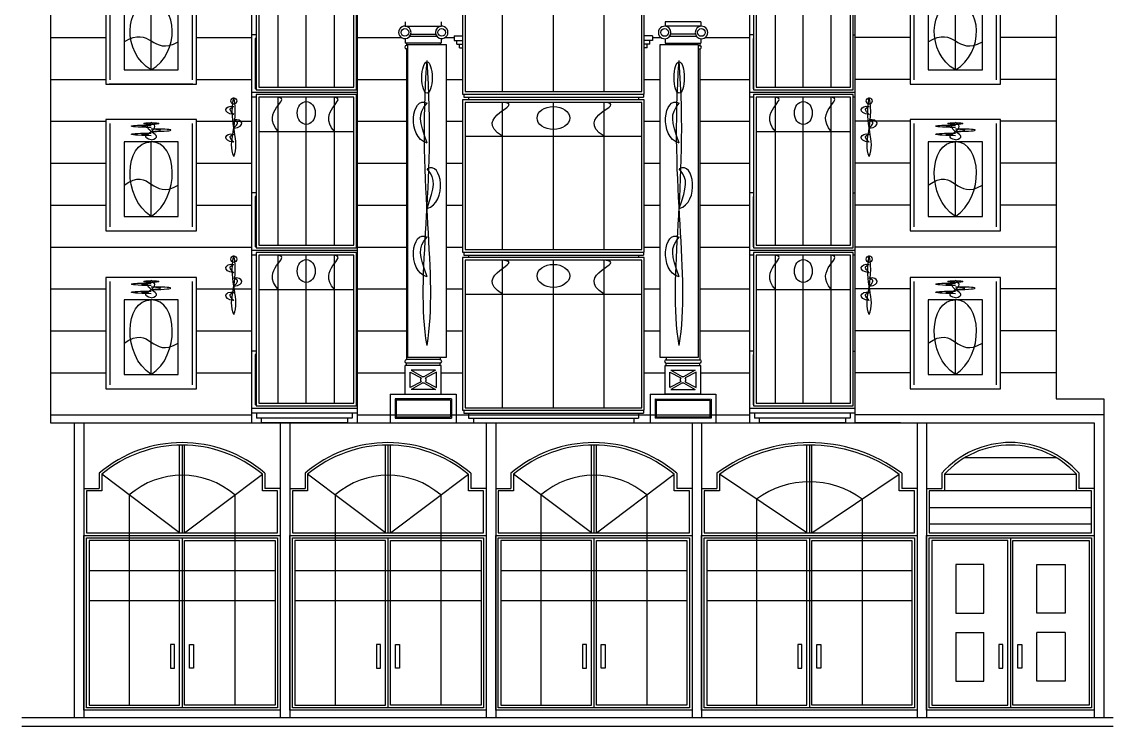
# Model space of a CAD drawing. Header units: inches. Extents: x 330 to 939, y 702 to 1608.
# Drawn here: x 361 to 535, y 1043.4 to 1155.7 of the extents above; entities that cross this region are included whole.
import ezdxf

# ---------------------------------------------------------------- set-up
doc = ezdxf.new("R2010")
doc.units = ezdxf.units.IN
doc.header["$MEASUREMENT"] = 0
for name, color, linetype, lineweight in [('01_EXISTING_RETAINED', 7, 'Continuous', 25), ('02_NEW_FACADE', 7, 'Continuous', 25), ('03_NEW_WINDOWS', 7, 'Continuous', 25), ('04_GLAZED_ENCLOSURES', 7, 'Continuous', 25)]:
    doc.layers.add(name, color=color, linetype=linetype, lineweight=lineweight)

# ---------------------------------------------------------------- blocks, each defined once
blk = doc.blocks.new('B_ENCLOSURE_01')
at = {"layer": '04_GLAZED_ENCLOSURES'}
for points in [[(8, -12.215), (8, 12.215), (-8, 12.215), (-8, -12.215)], [(7.58, -11.795), (7.58, 11.795), (-7.58, 11.795), (-7.58, -11.795)]]:
    blk.add_lwpolyline(points, close=True, dxfattribs=at)
for points in [[(-4.48, -11.795), (-4.48, 11.795)], [(0, -11.795), (0, 11.795)], [(4.48, -11.795), (4.48, 11.795)], [(-7.58, 6.3518), (7.58, 6.3518)]]:
    blk.add_lwpolyline(points, dxfattribs=at)
blk.add_ellipse((0, 9.2834), major_axis=(0, 1.8323), ratio=0.78591895, dxfattribs=at)
for points in [[(-4.48, 6.3518), (-7.36, 9.5277), (-2.24, 11.4821), (-4.48, 11.795)], [(4.48, 6.3518), (1.6, 9.5277), (6.72, 11.4821), (4.48, 11.795)]]:
    blk.add_open_spline(points, degree=3, dxfattribs=at)
blk = doc.blocks.new('B_ENCLOSURE_02')
at = {"layer": '04_GLAZED_ENCLOSURES'}
for points in [[(8, -12.215), (8, 12.215), (-8, 12.215), (-8, -12.215)], [(7.58, -11.795), (7.58, 11.795), (-7.58, 11.795), (-7.58, -11.795)]]:
    blk.add_lwpolyline(points, close=True, dxfattribs=at)
for points in [[(-4.48, -11.795), (-4.48, 11.795)], [(0, -11.795), (0, 11.795)], [(4.48, -11.795), (4.48, 11.795)], [(-7.58, 6.3518), (7.58, 6.3518)]]:
    blk.add_lwpolyline(points, dxfattribs=at)
blk.add_ellipse((0, 9.2834), major_axis=(0, 1.8323), ratio=0.78591895, dxfattribs=at)
for points in [[(-4.48, 6.3518), (-7.36, 9.5277), (-2.24, 11.4821), (-4.48, 11.795)], [(4.48, 6.3518), (1.6, 9.5277), (6.72, 11.4821), (4.48, 11.795)]]:
    blk.add_open_spline(points, degree=3, dxfattribs=at)
blk = doc.blocks.new('B_ENCLOSURE_03')
at = {"layer": '04_GLAZED_ENCLOSURES'}
for points in [[(8, -12.215), (8, 12.215), (-8, 12.215), (-8, -12.215)], [(7.58, -11.795), (7.58, 11.795), (-7.58, 11.795), (-7.58, -11.795)]]:
    blk.add_lwpolyline(points, close=True, dxfattribs=at)
for points in [[(-4.48, -11.795), (-4.48, 11.795)], [(0, -11.795), (0, 11.795)], [(4.48, -11.795), (4.48, 11.795)], [(-7.58, 6.3518), (7.58, 6.3518)]]:
    blk.add_lwpolyline(points, dxfattribs=at)
blk.add_ellipse((0, 9.2834), major_axis=(0, 1.8323), ratio=0.78591895, dxfattribs=at)
for points in [[(-4.48, 6.3518), (-7.36, 9.5277), (-2.24, 11.4821), (-4.48, 11.795)], [(4.48, 6.3518), (1.6, 9.5277), (6.72, 11.4821), (4.48, 11.795)]]:
    blk.add_open_spline(points, degree=3, dxfattribs=at)
blk = doc.blocks.new('B_ENCLOSURE_06')
at = {"layer": '04_GLAZED_ENCLOSURES'}
for points in [[(7.95, -12.215), (7.95, 12.215), (-7.95, 12.215), (-7.95, -12.215)], [(7.53, -11.795), (7.53, 11.795), (-7.53, 11.795), (-7.53, -11.795)]]:
    blk.add_lwpolyline(points, close=True, dxfattribs=at)
for points in [[(-4.452, -11.795), (-4.452, 11.795)], [(0, -11.795), (0, 11.795)], [(4.452, -11.795), (4.452, 11.795)], [(-7.53, 6.3518), (7.53, 6.3518)]]:
    blk.add_lwpolyline(points, dxfattribs=at)
blk.add_ellipse((0, 9.2834), major_axis=(0, 1.8323), ratio=0.78100696, dxfattribs=at)
for points in [[(-4.452, 6.3518), (-7.314, 9.5277), (-2.226, 11.4821), (-4.452, 11.795)], [(4.452, 6.3518), (1.59, 9.5277), (6.678, 11.4821), (4.452, 11.795)]]:
    blk.add_open_spline(points, degree=3, dxfattribs=at)
blk = doc.blocks.new('B_ENCLOSURE_07')
at = {"layer": '04_GLAZED_ENCLOSURES'}
for points in [[(7.95, -12.215), (7.95, 12.215), (-7.95, 12.215), (-7.95, -12.215)], [(7.53, -11.795), (7.53, 11.795), (-7.53, 11.795), (-7.53, -11.795)]]:
    blk.add_lwpolyline(points, close=True, dxfattribs=at)
for points in [[(-4.452, -11.795), (-4.452, 11.795)], [(0, -11.795), (0, 11.795)], [(4.452, -11.795), (4.452, 11.795)], [(-7.53, 6.3518), (7.53, 6.3518)]]:
    blk.add_lwpolyline(points, dxfattribs=at)
blk.add_ellipse((0, 9.2834), major_axis=(0, 1.8323), ratio=0.78100696, dxfattribs=at)
for points in [[(-4.452, 6.3518), (-7.314, 9.5277), (-2.226, 11.4821), (-4.452, 11.795)], [(4.452, 6.3518), (1.59, 9.5277), (6.678, 11.4821), (4.452, 11.795)]]:
    blk.add_open_spline(points, degree=3, dxfattribs=at)
blk = doc.blocks.new('B_ENCLOSURE_08')
at = {"layer": '04_GLAZED_ENCLOSURES'}
for points in [[(7.95, -12.215), (7.95, 12.215), (-7.95, 12.215), (-7.95, -12.215)], [(7.53, -11.795), (7.53, 11.795), (-7.53, 11.795), (-7.53, -11.795)]]:
    blk.add_lwpolyline(points, close=True, dxfattribs=at)
for points in [[(-4.452, -11.795), (-4.452, 11.795)], [(0, -11.795), (0, 11.795)], [(4.452, -11.795), (4.452, 11.795)], [(-7.53, 6.3518), (7.53, 6.3518)]]:
    blk.add_lwpolyline(points, dxfattribs=at)
blk.add_ellipse((0, 9.2834), major_axis=(0, 1.8323), ratio=0.78100696, dxfattribs=at)
for points in [[(-4.452, 6.3518), (-7.314, 9.5277), (-2.226, 11.4821), (-4.452, 11.795)], [(4.452, 6.3518), (1.59, 9.5277), (6.678, 11.4821), (4.452, 11.795)]]:
    blk.add_open_spline(points, degree=3, dxfattribs=at)
blk = doc.blocks.new('B_ENCLOSURE_11')
at = {"layer": '04_GLAZED_ENCLOSURES'}
for points in [[(14.5, -12.175), (14.5, 12.175), (-14.5, 12.175), (-14.5, -12.175)], [(14.08, -11.755), (14.08, 11.755), (-14.08, 11.755), (-14.08, -11.755)]]:
    blk.add_lwpolyline(points, close=True, dxfattribs=at)
for points in [[(-8.12, -11.755), (-8.12, 11.755)], [(0, -11.755), (0, 11.755)], [(8.12, -11.755), (8.12, 11.755)], [(-14.08, 6.331), (14.08, 6.331)]]:
    blk.add_lwpolyline(points, dxfattribs=at)
blk.add_ellipse((0, 9.253), major_axis=(2.61, 0), ratio=0.69971264, dxfattribs=at)
for points in [[(-8.12, 6.331), (-13.34, 9.4965), (-4.06, 11.4445), (-8.12, 11.755)], [(8.12, 6.331), (2.9, 9.4965), (12.18, 11.4445), (8.12, 11.755)]]:
    blk.add_open_spline(points, degree=3, dxfattribs=at)
blk = doc.blocks.new('B_ENCLOSURE_12')
at = {"layer": '04_GLAZED_ENCLOSURES'}
for points in [[(14.5, -12.15), (14.5, 12.15), (-14.5, 12.15), (-14.5, -12.15)], [(14.08, -11.73), (14.08, 11.73), (-14.08, 11.73), (-14.08, -11.73)]]:
    blk.add_lwpolyline(points, close=True, dxfattribs=at)
for points in [[(-8.12, -11.73), (-8.12, 11.73)], [(0, -11.73), (0, 11.73)], [(8.12, -11.73), (8.12, 11.73)], [(-14.08, 6.318), (14.08, 6.318)]]:
    blk.add_lwpolyline(points, dxfattribs=at)
blk.add_ellipse((0, 9.234), major_axis=(2.61, 0), ratio=0.6982759, dxfattribs=at)
for points in [[(-8.12, 6.318), (-13.34, 9.477), (-4.06, 11.421), (-8.12, 11.73)], [(8.12, 6.318), (2.9, 9.477), (12.18, 11.421), (8.12, 11.73)]]:
    blk.add_open_spline(points, degree=3, dxfattribs=at)
blk = doc.blocks.new('B_ENCLOSURE_13')
at = {"layer": '04_GLAZED_ENCLOSURES'}
for points in [[(14.5, -12.675), (14.5, 12.675), (-14.5, 12.675), (-14.5, -12.675)], [(14.08, -12.255), (14.08, 12.255), (-14.08, 12.255), (-14.08, -12.255)]]:
    blk.add_lwpolyline(points, close=True, dxfattribs=at)
for points in [[(-8.12, -12.255), (-8.12, 12.255)], [(0, -12.255), (0, 12.255)], [(8.12, -12.255), (8.12, 12.255)], [(-14.08, 6.591), (14.08, 6.591)]]:
    blk.add_lwpolyline(points, dxfattribs=at)
blk.add_ellipse((0, 9.633), major_axis=(2.61, 0), ratio=0.72844828, dxfattribs=at)
for points in [[(-8.12, 6.591), (-13.34, 9.8865), (-4.06, 11.9145), (-8.12, 12.255)], [(8.12, 6.591), (2.9, 9.8865), (12.18, 11.9145), (8.12, 12.255)]]:
    blk.add_open_spline(points, degree=3, dxfattribs=at)
blk = doc.blocks.new('B_WINDOW_01')
at = {"layer": '03_NEW_WINDOWS'}
for points in [[(7.21, -8.85), (7.21, 8.85), (-7.21, 8.85), (-7.21, -8.85)], [(4.3, -6.59), (4.3, 5.31), (-4.33, 5.31), (-4.33, -6.59)]]:
    blk.add_lwpolyline(points, close=True, dxfattribs=at)
for points in [[(-6.56, -8.23), (-6.56, 8.23)], [(6.56, -8.23), (6.56, 8.23)], [(0, -6.59), (0, 5.31)]]:
    blk.add_lwpolyline(points, dxfattribs=at)
blk.add_ellipse((0, 8.22), major_axis=(1.19, 0), ratio=0.127593, dxfattribs=at)
for points in [[(0, 7.59), (-4.76, 7.64), (-3.57, 8.06), (0, 7.98)], [(0, 5.63), (-2.78, 6.32), (2.22, 7.15), (0, 8.39)], [(0, 5.63), (2.78, 6.32), (-2.22, 7.15), (0, 8.39)], [(0, 7.59), (-1.75, 7.81), (-2.22, 7.87), (0, 7.98)], [(0, 6.95), (4.76, 7.01), (3.57, 7.42), (0, 7.34)], [(0, 6.95), (1.75, 7.17), (2.22, 7.23), (0, 7.34)], [(0, 6.29), (-4.76, 6.35), (-3.57, 6.76), (0, 6.68)], [(0, -6.59), (-4.68, -3.61), (-4.33, 5.31), (0, 5.31)], [(0, 6.29), (-1.75, 6.51), (-2.22, 6.57), (0, 6.68)], [(0, -6.59), (4.65, -3.61), (4.3, 5.31), (0, 5.31)], [(-4.33, -1.59), (0, 1.5), (0, -4.21), (4.3, -1.59)]]:
    blk.add_open_spline(points, degree=3, dxfattribs=at)
blk = doc.blocks.new('B_WINDOW_02')
at = {"layer": '03_NEW_WINDOWS'}
for points in [[(7.21, -8.85), (7.21, 8.85), (-7.21, 8.85), (-7.21, -8.85)], [(4.3, -6.59), (4.3, 5.31), (-4.33, 5.31), (-4.33, -6.59)]]:
    blk.add_lwpolyline(points, close=True, dxfattribs=at)
for points in [[(-6.56, -8.23), (-6.56, 8.23)], [(6.56, -8.23), (6.56, 8.23)], [(0, -6.59), (0, 5.31)]]:
    blk.add_lwpolyline(points, dxfattribs=at)
blk.add_ellipse((0, 8.22), major_axis=(1.19, 0), ratio=0.127593, dxfattribs=at)
for points in [[(0, 7.59), (-4.76, 7.64), (-3.57, 8.06), (0, 7.98)], [(0, 5.63), (-2.78, 6.32), (2.22, 7.15), (0, 8.39)], [(0, 5.63), (2.78, 6.32), (-2.22, 7.15), (0, 8.39)], [(0, 7.59), (-1.75, 7.81), (-2.22, 7.87), (0, 7.98)], [(0, 6.95), (4.76, 7.01), (3.57, 7.42), (0, 7.34)], [(0, 6.95), (1.75, 7.17), (2.22, 7.23), (0, 7.34)], [(0, 6.29), (-4.76, 6.35), (-3.57, 6.76), (0, 6.68)], [(0, -6.59), (-4.68, -3.61), (-4.33, 5.31), (0, 5.31)], [(0, 6.29), (-1.75, 6.51), (-2.22, 6.57), (0, 6.68)], [(0, -6.59), (4.65, -3.61), (4.3, 5.31), (0, 5.31)], [(-4.33, -1.59), (0, 1.5), (0, -4.21), (4.3, -1.59)]]:
    blk.add_open_spline(points, degree=3, dxfattribs=at)
blk = doc.blocks.new('B_WINDOW_03')
at = {"layer": '03_NEW_WINDOWS'}
for points in [[(7.21, -9.8), (7.21, 9.8), (-7.21, 9.8), (-7.21, -9.8)], [(4.3, -7.54), (4.3, 3.05), (-4.33, 3.05), (-4.33, -7.54)]]:
    blk.add_lwpolyline(points, close=True, dxfattribs=at)
for points in [[(-6.56, -9.11), (-6.56, 9.11)], [(6.56, -9.11), (6.56, 9.11)], [(0, -7.54), (0, 3.05)]]:
    blk.add_lwpolyline(points, dxfattribs=at)
blk.add_ellipse((0, 8.6), major_axis=(1.19, 0), ratio=0.243294, dxfattribs=at)
for points in [[(0, 3.65), (-2.78, 4.97), (2.22, 6.55), (0, 8.92)], [(0, 3.65), (2.78, 4.97), (-2.22, 6.55), (0, 8.92)], [(0, 7.39), (-4.76, 7.5), (-3.57, 8.29), (0, 8.13)], [(0, 7.39), (-1.75, 7.81), (-2.22, 7.92), (0, 8.13)], [(0, 6.18), (4.76, 6.29), (3.57, 7.08), (0, 6.92)], [(0, 4.92), (-4.76, 5.02), (-3.57, 5.81), (0, 5.66)], [(0, 4.92), (-1.75, 5.34), (-2.22, 5.44), (0, 5.66)], [(0, 6.18), (1.75, 6.6), (2.22, 6.71), (0, 6.92)], [(0, -7.54), (-4.68, -4.89), (-4.33, 3.05), (0, 3.05)], [(0, -7.54), (4.65, -4.89), (4.3, 3.05), (0, 3.05)], [(-4.33, -3.09), (0, -0.34), (0, -5.42), (4.3, -3.09)]]:
    blk.add_open_spline(points, degree=3, dxfattribs=at)
blk = doc.blocks.new('B_WINDOW_06')
at = {"layer": '03_NEW_WINDOWS'}
for points in [[(7.21, -8.85), (7.21, 8.85), (-7.21, 8.85), (-7.21, -8.85)], [(4.3, -6.59), (4.3, 5.31), (-4.33, 5.31), (-4.33, -6.59)]]:
    blk.add_lwpolyline(points, close=True, dxfattribs=at)
for points in [[(-6.56, -8.23), (-6.56, 8.23)], [(6.56, -8.23), (6.56, 8.23)], [(0, -6.59), (0, 5.31)]]:
    blk.add_lwpolyline(points, dxfattribs=at)
blk.add_ellipse((0, 8.22), major_axis=(1.19, 0), ratio=0.127592, dxfattribs=at)
for points in [[(0, 7.59), (-4.76, 7.64), (-3.57, 8.06), (0, 7.98)], [(0, 5.63), (-2.78, 6.32), (2.22, 7.15), (0, 8.39)], [(0, 5.63), (2.78, 6.32), (-2.22, 7.15), (0, 8.39)], [(0, 7.59), (-1.75, 7.81), (-2.22, 7.87), (0, 7.98)], [(0, 6.95), (4.76, 7.01), (3.57, 7.42), (0, 7.34)], [(0, 6.95), (1.75, 7.17), (2.22, 7.23), (0, 7.34)], [(0, 6.29), (-4.76, 6.35), (-3.57, 6.76), (0, 6.68)], [(0, -6.59), (-4.68, -3.61), (-4.33, 5.31), (0, 5.31)], [(0, 6.29), (-1.75, 6.51), (-2.22, 6.57), (0, 6.68)], [(0, -6.59), (4.65, -3.61), (4.3, 5.31), (0, 5.31)], [(-4.33, -1.59), (0, 1.5), (0, -4.21), (4.3, -1.59)]]:
    blk.add_open_spline(points, degree=3, dxfattribs=at)
blk = doc.blocks.new('B_WINDOW_07')
at = {"layer": '03_NEW_WINDOWS'}
for points in [[(7.21, -8.85), (7.21, 8.85), (-7.21, 8.85), (-7.21, -8.85)], [(4.3, -6.59), (4.3, 5.31), (-4.33, 5.31), (-4.33, -6.59)]]:
    blk.add_lwpolyline(points, close=True, dxfattribs=at)
for points in [[(-6.56, -8.23), (-6.56, 8.23)], [(6.56, -8.23), (6.56, 8.23)], [(0, -6.59), (0, 5.31)]]:
    blk.add_lwpolyline(points, dxfattribs=at)
blk.add_ellipse((0, 8.22), major_axis=(1.19, 0), ratio=0.127592, dxfattribs=at)
for points in [[(0, 7.59), (-4.76, 7.64), (-3.57, 8.06), (0, 7.98)], [(0, 5.63), (-2.78, 6.32), (2.22, 7.15), (0, 8.39)], [(0, 5.63), (2.78, 6.32), (-2.22, 7.15), (0, 8.39)], [(0, 7.59), (-1.75, 7.81), (-2.22, 7.87), (0, 7.98)], [(0, 6.95), (4.76, 7.01), (3.57, 7.42), (0, 7.34)], [(0, 6.95), (1.75, 7.17), (2.22, 7.23), (0, 7.34)], [(0, 6.29), (-4.76, 6.35), (-3.57, 6.76), (0, 6.68)], [(0, -6.59), (-4.68, -3.61), (-4.33, 5.31), (0, 5.31)], [(0, 6.29), (-1.75, 6.51), (-2.22, 6.57), (0, 6.68)], [(0, -6.59), (4.65, -3.61), (4.3, 5.31), (0, 5.31)], [(-4.33, -1.59), (0, 1.5), (0, -4.21), (4.3, -1.59)]]:
    blk.add_open_spline(points, degree=3, dxfattribs=at)
blk = doc.blocks.new('B_WINDOW_08')
at = {"layer": '03_NEW_WINDOWS'}
for points in [[(7.21, -9.8), (7.21, 9.8), (-7.21, 9.8), (-7.21, -9.8)], [(4.3, -7.54), (4.3, 3.05), (-4.33, 3.05), (-4.33, -7.54)]]:
    blk.add_lwpolyline(points, close=True, dxfattribs=at)
for points in [[(-6.56, -9.11), (-6.56, 9.11)], [(6.56, -9.11), (6.56, 9.11)], [(0, -7.54), (0, 3.05)]]:
    blk.add_lwpolyline(points, dxfattribs=at)
blk.add_ellipse((0, 8.6), major_axis=(1.19, 0), ratio=0.243292, dxfattribs=at)
for points in [[(0, 3.65), (-2.78, 4.97), (2.22, 6.55), (0, 8.92)], [(0, 3.65), (2.78, 4.97), (-2.22, 6.55), (0, 8.92)], [(0, 7.39), (-4.76, 7.5), (-3.57, 8.29), (0, 8.13)], [(0, 7.39), (-1.75, 7.81), (-2.22, 7.92), (0, 8.13)], [(0, 6.18), (4.76, 6.29), (3.57, 7.08), (0, 6.92)], [(0, 4.92), (-4.76, 5.02), (-3.57, 5.81), (0, 5.66)], [(0, 4.92), (-1.75, 5.34), (-2.22, 5.44), (0, 5.66)], [(0, 6.18), (1.75, 6.6), (2.22, 6.71), (0, 6.92)], [(0, -7.54), (-4.68, -4.89), (-4.33, 3.05), (0, 3.05)], [(0, -7.54), (4.65, -4.89), (4.3, 3.05), (0, 3.05)], [(-4.33, -3.09), (0, -0.34), (0, -5.42), (4.3, -3.09)]]:
    blk.add_open_spline(points, degree=3, dxfattribs=at)

msp = doc.modelspace()

# ---------------------------------------------------------------- linework, layer by layer
at = {"layer": '01_EXISTING_RETAINED'}
for p, q in [((365.58, 1226.92), (365.58, 1091.75)), ((525.9, 1226.92), (525.9, 1095.56)), ((397.64, 1222.6), (397.64, 1091.75)), ((414.44, 1212.75), (414.44, 1091.75)), ((493.83, 1178.78), (493.83, 1091.75)), ((477.04, 1164.27), (477.04, 1091.75)), ((422.14, 1155.68), (422.14, 1154.97)), ((427.87, 1155.68), (427.87, 1154.97)), ((463.56, 1155.67), (463.56, 1154.96)), ((469.28, 1155.67), (463.56, 1155.67)), ((469.28, 1155.67), (469.28, 1154.96)), ((422.14, 1154.97), (427.87, 1154.97)), ((423.02, 1153.7), (426.99, 1153.7)), ((469.28, 1154.96), (463.56, 1154.96)), ((468.41, 1153.69), (464.43, 1153.69)), ((365.58, 1153.18), (374.4, 1153.18)), ((388.85, 1153.18), (397.64, 1153.18)), ((398.33, 1153.58), (397.64, 1153.58)), ((398.21, 1153.01), (398.21, 1145)), ((398.33, 1153.01), (398.21, 1153.01)), ((414.37, 1153.58), (414.44, 1153.58)), ((414.44, 1153.18), (421.48, 1153.18)), ((422.14, 1152.99), (422.14, 1152.28)), ((427.87, 1152.28), (422.14, 1152.28)), ((422.33, 1152.28), (422.33, 1151.9)), ((422.5, 1151.9), (422.33, 1151.9)), ((422.85, 1153.36), (427.17, 1153.36)), ((427.68, 1152.28), (427.68, 1152)), ((427.87, 1152.99), (427.87, 1152.28)), ((428.53, 1153.18), (429.93, 1153.18)), ((429.93, 1153.45), (431.23, 1153.45)), ((429.93, 1153.45), (429.93, 1152.69)), ((429.93, 1152.69), (431.23, 1152.69)), ((430.35, 1152.12), (430.35, 1152.69)), ((430.35, 1152.12), (431.23, 1152.12)), ((430.77, 1151.54), (430.77, 1152.12)), ((461.55, 1153.45), (460.27, 1153.45)), ((461.55, 1152.69), (460.27, 1152.69)), ((461.13, 1152.12), (460.27, 1152.12)), ((460.71, 1151.54), (460.71, 1152.12)), ((461.13, 1152.12), (461.13, 1152.69)), ((461.55, 1153.45), (461.55, 1152.69)), ((461.55, 1153.18), (462.88, 1153.18)), ((463.56, 1152.98), (463.56, 1152.27)), ((463.56, 1152.27), (469.28, 1152.27)), ((463.75, 1152.27), (463.75, 1152)), ((468.58, 1153.35), (464.26, 1153.35)), ((468.9, 1151.89), (469.09, 1151.89)), ((469.09, 1152.27), (469.09, 1151.89)), ((469.28, 1152.98), (469.28, 1152.27)), ((469.96, 1153.18), (477.04, 1153.18)), ((477.63, 1153.58), (477.04, 1153.58)), ((477.61, 1153.01), (477.61, 1145)), ((477.63, 1153.01), (477.61, 1153.01)), ((493.57, 1153.58), (493.83, 1153.58)), ((502.62, 1153.18), (493.81, 1153.18)), ((525.87, 1153.18), (517.08, 1153.18)), ((422.33, 1151.36), (422.33, 1101.82)), ((422.5, 1151.36), (422.33, 1151.36)), ((430.77, 1151.54), (431.23, 1151.54)), ((460.71, 1151.54), (460.27, 1151.54)), ((468.9, 1151.35), (469.09, 1151.35)), ((469.09, 1151.35), (469.09, 1101.81)), ((365.58, 1146.5), (374.4, 1146.5)), ((374.94, 1145.74), (374.94, 1145.73)), ((388.27, 1145.73), (374.94, 1145.73)), ((388.27, 1145.74), (388.27, 1145.73)), ((388.85, 1146.5), (397.64, 1146.5)), ((398.33, 1145), (398.21, 1145)), ((414.44, 1146.5), (422.33, 1146.5)), ((428.7, 1146.5), (431.23, 1146.5)), ((460.27, 1146.5), (462.7, 1146.5)), ((469.09, 1146.5), (477.04, 1146.5)), ((477.63, 1145), (477.61, 1145)), ((502.62, 1146.5), (493.81, 1146.5)), ((503.18, 1145.74), (503.18, 1145.73)), ((503.18, 1145.73), (516.5, 1145.73)), ((516.5, 1145.74), (516.5, 1145.73)), ((525.87, 1146.5), (517.08, 1146.5)), ((414.44, 1144.42), (397.64, 1144.42)), ((398.33, 1143.66), (397.64, 1143.66)), ((414.44, 1143.66), (414.37, 1143.66)), ((431.46, 1144.13), (431.46, 1143.67)), ((431.46, 1143.67), (460.1, 1143.67)), ((432.23, 1143.67), (432.23, 1143.27)), ((459.33, 1143.67), (459.33, 1143.27)), ((460.1, 1144.13), (460.1, 1143.67)), ((493.83, 1144.42), (477.04, 1144.42)), ((477.63, 1143.66), (477.04, 1143.66)), ((493.83, 1143.66), (493.57, 1143.66)), ((365.58, 1139.82), (374.4, 1139.82)), ((388.85, 1139.82), (397.64, 1139.82)), ((414.44, 1139.82), (422.33, 1139.82)), ((428.7, 1139.82), (431.23, 1139.82)), ((460.27, 1139.82), (462.7, 1139.82)), ((469.09, 1139.82), (477.04, 1139.82)), ((502.62, 1139.82), (493.81, 1139.82)), ((525.87, 1139.82), (517.08, 1139.82)), ((365.58, 1133.14), (374.4, 1133.14)), ((388.85, 1133.14), (397.64, 1133.14)), ((414.44, 1133.14), (422.33, 1133.14)), ((428.7, 1133.14), (431.23, 1133.14)), ((460.27, 1133.14), (462.7, 1133.14)), ((469.09, 1133.14), (477.04, 1133.14)), ((502.62, 1133.14), (493.81, 1133.14)), ((525.87, 1133.14), (517.08, 1133.14)), ((398.33, 1128.39), (397.64, 1128.39)), ((398.21, 1127.82), (398.21, 1119.8)), ((398.33, 1127.82), (398.21, 1127.82)), ((414.37, 1128.39), (414.44, 1128.39)), ((477.63, 1128.39), (477.04, 1128.39)), ((477.61, 1127.82), (477.61, 1119.8)), ((477.63, 1127.82), (477.61, 1127.82)), ((493.57, 1128.39), (493.83, 1128.39)), ((365.58, 1126.46), (374.4, 1126.46)), ((388.85, 1126.46), (397.64, 1126.46)), ((414.44, 1126.46), (422.33, 1126.46)), ((428.7, 1126.46), (431.23, 1126.46)), ((460.27, 1126.46), (462.7, 1126.46)), ((469.09, 1126.46), (477.04, 1126.46)), ((502.62, 1126.46), (493.81, 1126.46)), ((525.87, 1126.46), (517.08, 1126.46)), ((502.62, 1124.19), (502.62, 1124.19)), ((502.62, 1124.19), (502.62, 1123.65)), ((502.62, 1123.65), (502.62, 1123.65)), ((365.58, 1119.77), (397.64, 1119.77)), ((414.44, 1119.23), (397.64, 1119.23)), ((398.33, 1119.8), (398.21, 1119.8)), ((414.44, 1119.77), (422.33, 1119.77)), ((428.7, 1119.77), (431.23, 1119.77)), ((431.46, 1118.93), (431.46, 1118.48)), ((460.1, 1118.93), (460.1, 1118.48)), ((460.27, 1119.77), (462.7, 1119.77)), ((469.09, 1119.77), (477.04, 1119.77)), ((493.83, 1119.23), (477.04, 1119.23)), ((477.63, 1119.8), (477.61, 1119.8)), ((525.87, 1119.77), (493.81, 1119.77)), ((398.33, 1118.47), (397.64, 1118.47)), ((414.44, 1118.47), (414.37, 1118.47)), ((431.46, 1118.48), (460.1, 1118.48)), ((432.23, 1118.48), (432.23, 1118.12)), ((459.33, 1118.48), (459.33, 1118.12)), ((477.63, 1118.47), (477.04, 1118.47)), ((493.83, 1118.47), (493.57, 1118.47)), ((365.58, 1113.09), (374.4, 1113.09)), ((388.85, 1113.09), (397.64, 1113.09)), ((414.44, 1113.09), (422.33, 1113.09)), ((428.7, 1113.09), (431.23, 1113.09)), ((460.27, 1113.09), (462.7, 1113.09)), ((469.09, 1113.09), (477.04, 1113.09)), ((502.62, 1113.09), (493.81, 1113.09)), ((525.87, 1113.09), (517.08, 1113.09)), ((365.58, 1106.41), (374.4, 1106.41)), ((388.85, 1106.41), (397.64, 1106.41)), ((414.44, 1106.41), (422.33, 1106.41)), ((428.7, 1106.41), (431.23, 1106.41)), ((460.27, 1106.41), (462.7, 1106.41)), ((469.09, 1106.41), (477.04, 1106.41)), ((502.62, 1106.41), (493.81, 1106.41)), ((525.87, 1106.41), (517.08, 1106.41)), ((398.33, 1103.2), (397.64, 1103.2)), ((414.37, 1103.2), (414.44, 1103.2)), ((477.63, 1103.2), (477.04, 1103.2)), ((493.57, 1103.2), (493.83, 1103.2)), ((398.21, 1102.62), (398.21, 1094.61)), ((398.33, 1102.62), (398.21, 1102.62)), ((427.68, 1101.82), (422.33, 1101.82)), ((427.68, 1102.2), (427.68, 1101.82)), ((463.75, 1102.2), (463.75, 1101.81)), ((463.75, 1101.81), (469.09, 1101.81)), ((477.61, 1102.62), (477.61, 1094.61)), ((477.63, 1102.62), (477.61, 1102.62)), ((365.58, 1099.73), (374.4, 1099.73)), ((388.85, 1099.73), (397.64, 1099.73)), ((414.44, 1099.73), (422.14, 1099.73)), ((427.87, 1100.9), (422.14, 1100.9)), ((422.14, 1096.32), (422.14, 1100.9)), ((427.68, 1101.28), (422.33, 1101.28)), ((422.33, 1100.9), (422.33, 1101.28)), ((422.91, 1097.39), (422.91, 1099.82)), ((422.91, 1099.82), (424.65, 1098.92)), ((426.93, 1100.14), (423.08, 1100.14)), ((423.08, 1100.14), (424.92, 1099.07)), ((426.93, 1100.14), (425.09, 1099.07)), ((427.11, 1099.82), (425.36, 1098.92)), ((427.11, 1097.39), (427.11, 1099.82)), ((427.68, 1100.9), (427.68, 1101.28)), ((427.87, 1096.32), (427.87, 1100.9)), ((427.87, 1099.73), (431.23, 1099.73)), ((460.27, 1099.73), (463.56, 1099.73)), ((463.56, 1100.89), (469.28, 1100.89)), ((463.56, 1096.31), (463.56, 1100.89)), ((463.75, 1101.27), (469.09, 1101.27)), ((463.75, 1100.89), (463.75, 1101.27)), ((464.32, 1097.38), (464.32, 1099.82)), ((464.32, 1099.82), (466.07, 1098.91)), ((464.5, 1100.13), (468.34, 1100.13)), ((464.5, 1100.13), (466.33, 1099.06)), ((468.34, 1100.13), (466.51, 1099.06)), ((468.52, 1099.82), (466.77, 1098.91)), ((468.52, 1097.38), (468.52, 1099.82)), ((469.09, 1100.89), (469.09, 1101.27)), ((469.28, 1096.31), (469.28, 1100.89)), ((469.28, 1099.73), (477.04, 1099.73)), ((502.62, 1099.73), (493.81, 1099.73)), ((525.87, 1099.73), (517.08, 1099.73)), ((424.65, 1098.3), (422.91, 1097.39)), ((424.92, 1098.15), (423.08, 1097.08)), ((425.09, 1098.15), (426.93, 1097.08)), ((425.36, 1098.3), (427.11, 1097.39)), ((466.07, 1098.29), (464.32, 1097.38)), ((466.33, 1098.14), (464.5, 1097.07)), ((466.51, 1098.14), (468.34, 1097.07)), ((466.77, 1098.29), (468.52, 1097.38)), ((502.62, 1099), (502.62, 1099)), ((502.62, 1099), (502.62, 1098.45)), ((502.62, 1098.45), (502.62, 1098.45)), ((419.75, 1096.32), (430.27, 1096.32)), ((419.75, 1096.32), (419.75, 1091.74)), ((422.14, 1096.32), (427.87, 1096.32)), ((426.93, 1097.08), (423.08, 1097.08)), ((430.27, 1096.32), (430.27, 1091.73)), ((461.2, 1096.32), (471.64, 1096.3)), ((461.2, 1096.32), (461.2, 1091.72)), ((469.28, 1096.31), (463.56, 1096.31)), ((464.5, 1097.07), (468.34, 1097.07)), ((471.66, 1096.3), (471.66, 1091.72)), ((398.33, 1094.61), (398.21, 1094.61)), ((420.51, 1095.56), (420.51, 1092.5)), ((429.51, 1095.56), (420.51, 1095.56)), ((420.7, 1095.36), (420.7, 1092.69)), ((429.32, 1095.36), (420.7, 1095.36)), ((429.32, 1095.36), (429.32, 1092.69)), ((429.51, 1095.56), (429.51, 1092.5)), ((461.96, 1095.56), (470.88, 1095.54)), ((461.96, 1095.56), (461.96, 1092.5)), ((462.15, 1095.36), (470.69, 1095.35)), ((462.15, 1095.36), (462.15, 1092.69)), ((470.69, 1095.35), (470.69, 1092.67)), ((470.88, 1095.54), (470.88, 1092.48)), ((477.63, 1094.61), (477.61, 1094.61)), ((525.9, 1095.56), (533.51, 1095.56)), ((533.51, 1095.56), (533.51, 1044.79)), ((365.58, 1093.05), (397.64, 1093.05)), ((414.44, 1094.04), (397.64, 1094.04)), ((414.44, 1093.27), (397.64, 1093.27)), ((398.4, 1093.27), (398.4, 1092.51)), ((413.68, 1093.27), (413.68, 1092.51)), ((414.44, 1093.05), (477.04, 1093.05)), ((431.46, 1093.73), (431.46, 1093.29)), ((431.46, 1093.29), (460.1, 1093.29)), ((432.23, 1093.29), (432.23, 1092.52)), ((459.33, 1093.29), (459.33, 1092.52)), ((460.1, 1093.73), (460.1, 1093.29)), ((493.83, 1094.04), (477.04, 1094.04)), ((493.83, 1093.27), (477.04, 1093.27)), ((477.8, 1093.27), (477.8, 1092.51)), ((493.07, 1093.27), (493.07, 1092.51)), ((533.51, 1093.05), (493.83, 1093.05)), ((365.58, 1091.75), (531.98, 1091.75)), ((369.37, 1091.75), (369.37, 1044.79)), ((370.9, 1091.75), (370.9, 1044.79)), ((413.68, 1092.51), (398.4, 1092.51)), ((399.17, 1092.51), (399.17, 1091.75)), ((412.91, 1091.75), (399.17, 1091.75)), ((402.2, 1091.75), (402.2, 1044.79)), ((403.72, 1091.75), (403.72, 1044.79)), ((412.91, 1092.51), (412.91, 1091.75)), ((420.51, 1092.5), (429.51, 1092.5)), ((420.7, 1092.69), (429.32, 1092.69)), ((432.23, 1092.52), (459.33, 1092.52)), ((432.99, 1092.52), (432.99, 1091.76)), ((432.99, 1091.76), (458.57, 1091.76)), ((435.02, 1091.75), (435.02, 1044.79)), ((436.55, 1091.75), (436.55, 1044.79)), ((458.57, 1092.52), (458.57, 1091.76)), ((470.88, 1092.48), (461.96, 1092.5)), ((470.69, 1092.67), (462.15, 1092.69)), ((467.46, 1091.74), (471.66, 1091.74)), ((467.85, 1091.75), (467.85, 1044.79)), ((469.38, 1091.75), (469.38, 1044.79)), ((493.07, 1092.51), (477.8, 1092.51)), ((478.56, 1092.51), (478.56, 1091.75)), ((492.31, 1091.75), (478.56, 1091.75)), ((492.31, 1092.51), (492.31, 1091.75)), ((501.08, 1091.75), (493.83, 1091.75)), ((503.73, 1091.75), (503.73, 1044.79)), ((505.26, 1091.75), (505.26, 1044.79)), ((531.98, 1091.75), (531.98, 1044.79)), ((386.14, 1074.21), (386.14, 1088.19)), ((386.55, 1088.2), (386.55, 1074.21)), ((386.95, 1074.21), (386.95, 1088.19)), ((418.97, 1074.21), (418.97, 1088.19)), ((419.37, 1088.2), (419.37, 1074.21)), ((419.78, 1074.21), (419.78, 1088.19)), ((451.8, 1074.21), (451.8, 1088.19)), ((452.2, 1088.2), (452.2, 1074.21)), ((452.61, 1074.21), (452.61, 1088.19)), ((486.15, 1074.21), (486.15, 1088.19)), ((486.56, 1088.2), (486.56, 1074.21)), ((486.96, 1074.21), (486.96, 1088.19)), ((525.9, 1086.19), (511.34, 1086.19)), ((373.33, 1083.73), (373.33, 1081.3)), ((386.14, 1074.21), (373.73, 1083.55)), ((373.73, 1083.55), (373.73, 1080.9)), ((386.95, 1074.21), (399.36, 1083.55)), ((399.36, 1080.9), (399.36, 1083.55)), ((399.77, 1083.73), (399.77, 1081.3)), ((406.15, 1083.73), (406.15, 1081.3)), ((418.97, 1074.21), (406.56, 1083.55)), ((406.56, 1083.55), (406.56, 1080.9)), ((419.78, 1074.21), (432.19, 1083.55)), ((432.19, 1080.9), (432.19, 1083.55)), ((432.6, 1083.73), (432.6, 1081.3)), ((438.98, 1083.73), (438.98, 1081.3)), ((451.8, 1074.21), (439.39, 1083.55)), ((439.39, 1083.55), (439.39, 1080.9)), ((452.61, 1074.21), (465.02, 1083.55)), ((465.02, 1080.9), (465.02, 1083.55)), ((465.42, 1083.73), (465.42, 1081.3)), ((471.81, 1083.73), (471.81, 1081.3)), ((486.15, 1074.21), (472.21, 1083.55)), ((472.21, 1083.55), (472.21, 1080.9)), ((486.96, 1074.21), (500.9, 1083.55)), ((500.9, 1080.9), (500.9, 1083.55)), ((501.3, 1083.73), (501.3, 1081.3)), ((507.69, 1083.73), (507.69, 1081.3)), ((508.09, 1083.55), (508.09, 1080.9)), ((508.09, 1083.55), (529.15, 1083.55)), ((529.15, 1080.9), (529.15, 1083.55)), ((529.55, 1083.73), (529.55, 1081.3)), ((370.9, 1081.3), (370.9, 1045.94)), ((370.9, 1081.3), (373.33, 1081.3)), ((371.3, 1080.9), (371.3, 1074.21)), ((373.73, 1080.9), (371.3, 1080.9)), ((401.79, 1080.9), (399.36, 1080.9)), ((402.2, 1081.3), (399.77, 1081.3)), ((401.79, 1074.21), (401.79, 1080.9)), ((402.2, 1081.3), (402.2, 1045.94)), ((403.72, 1081.3), (403.72, 1045.94)), ((403.72, 1081.3), (406.15, 1081.3)), ((404.13, 1080.9), (404.13, 1074.21)), ((406.56, 1080.9), (404.13, 1080.9)), ((434.62, 1080.9), (432.19, 1080.9)), ((435.02, 1081.3), (432.6, 1081.3)), ((434.62, 1074.21), (434.62, 1080.9)), ((435.02, 1081.3), (435.02, 1045.94)), ((436.55, 1081.3), (436.55, 1045.94)), ((436.55, 1081.3), (438.98, 1081.3)), ((436.96, 1080.9), (436.96, 1074.21)), ((439.39, 1080.9), (436.96, 1080.9)), ((467.45, 1080.9), (465.02, 1080.9)), ((467.85, 1081.3), (465.42, 1081.3)), ((467.45, 1074.21), (467.45, 1080.9)), ((467.85, 1081.3), (467.85, 1045.94)), ((469.38, 1081.3), (469.38, 1045.94)), ((469.38, 1081.3), (471.81, 1081.3)), ((469.78, 1080.9), (469.78, 1074.21)), ((472.21, 1080.9), (469.78, 1080.9)), ((503.33, 1080.9), (500.9, 1080.9)), ((503.73, 1081.3), (501.3, 1081.3)), ((503.33, 1074.21), (503.33, 1080.9)), ((503.73, 1081.3), (503.73, 1045.94)), ((505.26, 1081.3), (507.69, 1081.3)), ((505.26, 1081.3), (505.26, 1045.94)), ((508.09, 1080.9), (505.66, 1080.9)), ((505.66, 1080.9), (505.66, 1074.21)), ((529.15, 1080.9), (508.09, 1080.9)), ((531.57, 1080.9), (529.15, 1080.9)), ((531.98, 1081.3), (529.55, 1081.3)), ((531.57, 1074.21), (531.57, 1080.9)), ((531.98, 1081.3), (531.98, 1045.94)), ((378.11, 1080.25), (378.11, 1046.75)), ((394.98, 1080.25), (394.98, 1046.75)), ((410.94, 1080.25), (410.94, 1046.75)), ((427.81, 1080.25), (427.81, 1046.75)), ((443.77, 1080.25), (443.77, 1046.75)), ((460.63, 1080.25), (460.63, 1046.75)), ((478.12, 1079.58), (478.12, 1046.75)), ((494.99, 1079.58), (494.99, 1046.75)), ((505.66, 1078.25), (531.57, 1078.25)), ((531.57, 1075.6), (505.66, 1075.6)), ((370.9, 1073.8), (402.2, 1073.8)), ((370.9, 1045.94), (370.9, 1073.8)), ((371.3, 1074.21), (401.79, 1074.21)), ((402.2, 1073.8), (402.2, 1045.94)), ((403.72, 1073.8), (435.02, 1073.8)), ((403.72, 1045.94), (403.72, 1073.8)), ((404.13, 1074.21), (434.62, 1074.21)), ((435.02, 1073.8), (435.02, 1045.94)), ((436.55, 1073.8), (467.85, 1073.8)), ((436.55, 1045.94), (436.55, 1073.8)), ((436.96, 1074.21), (467.45, 1074.21)), ((467.85, 1073.8), (467.85, 1045.94)), ((469.38, 1073.8), (503.73, 1073.8)), ((469.38, 1045.94), (469.38, 1073.8)), ((469.78, 1074.21), (503.33, 1074.21)), ((503.73, 1073.8), (503.73, 1045.94)), ((505.26, 1073.8), (531.98, 1073.8)), ((505.26, 1045.94), (505.26, 1073.8)), ((505.66, 1074.21), (531.57, 1074.21)), ((531.98, 1073.8), (531.98, 1045.94)), ((371.3, 1073.4), (401.79, 1073.4)), ((371.3, 1046.34), (371.3, 1073.4)), ((386.14, 1072.99), (371.71, 1072.99)), ((371.71, 1072.99), (371.71, 1046.75)), ((386.14, 1046.75), (386.14, 1072.99)), ((386.55, 1073.4), (386.55, 1046.34)), ((386.95, 1046.75), (386.95, 1072.99)), ((386.95, 1072.99), (401.39, 1072.99)), ((401.39, 1072.99), (401.39, 1046.75)), ((401.79, 1073.4), (401.79, 1046.34)), ((404.13, 1073.4), (434.62, 1073.4)), ((404.13, 1046.34), (404.13, 1073.4)), ((418.97, 1072.99), (404.53, 1072.99)), ((404.53, 1072.99), (404.53, 1046.75)), ((418.97, 1046.75), (418.97, 1072.99)), ((419.37, 1073.4), (419.37, 1046.34)), ((419.78, 1046.75), (419.78, 1072.99)), ((419.78, 1072.99), (434.21, 1072.99)), ((434.21, 1072.99), (434.21, 1046.75)), ((434.62, 1073.4), (434.62, 1046.34)), ((436.96, 1073.4), (467.45, 1073.4)), ((436.96, 1046.34), (436.96, 1073.4)), ((451.8, 1072.99), (437.36, 1072.99)), ((437.36, 1072.99), (437.36, 1046.75)), ((451.8, 1046.75), (451.8, 1072.99)), ((452.2, 1073.4), (452.2, 1046.34)), ((452.61, 1046.75), (452.61, 1072.99)), ((452.61, 1072.99), (467.04, 1072.99)), ((467.04, 1072.99), (467.04, 1046.75)), ((467.45, 1073.4), (467.45, 1046.34)), ((469.78, 1073.4), (503.33, 1073.4)), ((469.78, 1046.34), (469.78, 1073.4)), ((486.15, 1072.99), (470.19, 1072.99)), ((470.19, 1072.99), (470.19, 1046.75)), ((486.15, 1046.75), (486.15, 1072.99)), ((486.56, 1073.4), (486.56, 1046.34)), ((486.96, 1046.75), (486.96, 1072.99)), ((486.96, 1072.99), (502.92, 1072.99)), ((502.92, 1072.99), (502.92, 1046.75)), ((503.33, 1073.4), (503.33, 1046.34)), ((505.66, 1073.4), (531.57, 1073.4)), ((505.66, 1046.34), (505.66, 1073.4)), ((518.21, 1072.99), (506.07, 1072.99)), ((506.07, 1072.99), (506.07, 1046.75)), ((518.21, 1046.75), (518.21, 1072.99)), ((518.62, 1073.4), (518.62, 1046.34)), ((519.02, 1046.75), (519.02, 1072.99)), ((519.02, 1072.99), (531.17, 1072.99)), ((531.17, 1072.99), (531.17, 1046.75)), ((531.57, 1073.4), (531.57, 1046.34)), ((514.4, 1069.17), (509.89, 1069.17)), ((509.89, 1069.17), (509.89, 1061.4)), ((514.4, 1061.4), (514.4, 1069.17)), ((522.84, 1061.4), (522.84, 1069.17)), ((522.84, 1069.17), (527.35, 1069.17)), ((527.35, 1069.17), (527.35, 1061.4)), ((371.71, 1068.2), (401.39, 1068.2)), ((404.53, 1068.2), (434.21, 1068.2)), ((437.36, 1068.2), (467.04, 1068.2)), ((470.19, 1068.2), (502.92, 1068.2)), ((371.71, 1063.41), (401.39, 1063.41)), ((404.53, 1063.41), (434.21, 1063.41)), ((437.36, 1063.41), (467.04, 1063.41)), ((470.19, 1063.41), (502.92, 1063.41)), ((509.89, 1061.4), (514.4, 1061.4)), ((527.35, 1061.4), (522.84, 1061.4)), ((509.89, 1058.34), (509.89, 1050.57)), ((509.89, 1058.34), (514.4, 1058.34)), ((514.4, 1050.57), (514.4, 1058.34)), ((522.84, 1050.57), (522.84, 1058.34)), ((527.35, 1058.34), (522.84, 1058.34)), ((527.35, 1058.34), (527.35, 1050.57)), ((385.36, 1056.41), (384.72, 1056.41)), ((384.72, 1056.41), (384.72, 1052.66)), ((385.36, 1052.66), (385.36, 1056.41)), ((387.73, 1056.41), (388.38, 1056.41)), ((387.73, 1052.66), (387.73, 1056.41)), ((388.38, 1056.41), (388.38, 1052.66)), ((418.19, 1056.41), (417.55, 1056.41)), ((417.55, 1056.41), (417.55, 1052.66)), ((418.19, 1052.66), (418.19, 1056.41)), ((420.56, 1056.41), (421.2, 1056.41)), ((420.56, 1052.66), (420.56, 1056.41)), ((421.2, 1056.41), (421.2, 1052.66)), ((451.01, 1056.41), (450.37, 1056.41)), ((450.37, 1056.41), (450.37, 1052.66)), ((451.01, 1052.66), (451.01, 1056.41)), ((453.39, 1056.41), (454.03, 1056.41)), ((453.39, 1052.66), (453.39, 1056.41)), ((454.03, 1056.41), (454.03, 1052.66)), ((485.37, 1056.41), (484.73, 1056.41)), ((484.73, 1056.41), (484.73, 1052.66)), ((485.37, 1052.66), (485.37, 1056.41)), ((487.74, 1056.41), (488.38, 1056.41)), ((487.74, 1052.66), (487.74, 1056.41)), ((488.38, 1056.41), (488.38, 1052.66)), ((517.43, 1056.41), (516.79, 1056.41)), ((516.79, 1056.41), (516.79, 1052.66)), ((517.43, 1052.66), (517.43, 1056.41)), ((519.81, 1056.41), (520.45, 1056.41)), ((519.81, 1052.66), (519.81, 1056.41)), ((520.45, 1056.41), (520.45, 1052.66)), ((384.72, 1052.66), (385.36, 1052.66)), ((388.38, 1052.66), (387.73, 1052.66)), ((417.55, 1052.66), (418.19, 1052.66)), ((421.2, 1052.66), (420.56, 1052.66)), ((450.37, 1052.66), (451.01, 1052.66)), ((454.03, 1052.66), (453.39, 1052.66)), ((484.73, 1052.66), (485.37, 1052.66)), ((488.38, 1052.66), (487.74, 1052.66)), ((516.79, 1052.66), (517.43, 1052.66)), ((520.45, 1052.66), (519.81, 1052.66)), ((509.89, 1050.57), (514.4, 1050.57)), ((527.35, 1050.57), (522.84, 1050.57)), ((402.2, 1045.94), (370.9, 1045.94)), ((401.79, 1046.34), (371.3, 1046.34)), ((371.71, 1046.75), (386.14, 1046.75)), ((401.39, 1046.75), (386.95, 1046.75)), ((435.02, 1045.94), (403.72, 1045.94)), ((434.62, 1046.34), (404.13, 1046.34)), ((404.53, 1046.75), (418.97, 1046.75)), ((434.21, 1046.75), (419.78, 1046.75)), ((467.85, 1045.94), (436.55, 1045.94)), ((467.45, 1046.34), (436.96, 1046.34)), ((437.36, 1046.75), (451.8, 1046.75)), ((467.04, 1046.75), (452.61, 1046.75)), ((503.73, 1045.94), (469.38, 1045.94)), ((503.33, 1046.34), (469.78, 1046.34)), ((470.19, 1046.75), (486.15, 1046.75)), ((502.92, 1046.75), (486.96, 1046.75)), ((531.98, 1045.94), (505.26, 1045.94)), ((531.57, 1046.34), (505.66, 1046.34)), ((506.07, 1046.75), (518.21, 1046.75)), ((531.17, 1046.75), (519.02, 1046.75)), ((361, 1044.79), (535, 1044.79)), ((361, 1043.4), (535, 1043.4)), ((503.63, 1043.4), (535, 1043.4))]:
    msp.add_line(p, q, dxfattribs=at)
for centre in [(422.07, 1153.98), (427.95, 1153.98), (463.48, 1153.97), (469.36, 1153.97)]:
    msp.add_circle(centre, 0.61, dxfattribs=at)
for centre, radius, start, end in [((422.07, 1153.98), 0.992, 85.5843, 274.4157), ((422.07, 1153.98), 0.992, 274.4157, 85.5843), ((427.95, 1153.98), 0.992, 94.4157, 265.5843), ((427.95, 1153.98), 0.992, 265.5843, 94.4157), ((463.48, 1153.97), 0.992, 85.5843, 274.4157), ((463.48, 1153.97), 0.992, 274.4157, 85.5843), ((469.36, 1153.97), 0.992, 94.4157, 265.5843), ((469.36, 1153.97), 0.992, 265.5843, 94.4157), ((422.33, 1151.63), 0.267, 90, 270), ((469.09, 1151.62), 0.267, 270, 90), ((422.33, 1101.55), 0.267, 90, 270), ((427.68, 1101.55), 0.267, 270, 90), ((463.75, 1101.54), 0.267, 90, 270), ((469.09, 1101.54), 0.267, 270, 90), ((425.01, 1098.61), 0.471, 138.2867, 221.7133), ((425.01, 1098.61), 0.471, 79.5712, 100.4288), ((425.01, 1098.61), 0.471, 259.5712, 280.4288), ((425.01, 1098.61), 0.471, 318.2867, 41.7133), ((466.42, 1098.6), 0.471, 138.2867, 221.7133), ((466.42, 1098.6), 0.471, 79.5712, 100.4288), ((466.42, 1098.6), 0.471, 259.5712, 280.4288), ((466.42, 1098.6), 0.471, 318.2867, 41.7133), ((386.55, 1068.23), 20.37, 49.5335, 130.4665), ((386.55, 1068.22), 19.98, 50.0929, 129.9071), ((419.37, 1068.23), 20.37, 49.5335, 130.4665), ((419.37, 1068.22), 19.98, 50.0929, 129.9071), ((452.2, 1068.23), 20.37, 49.5335, 130.4665), ((452.2, 1068.22), 19.98, 50.0929, 129.9071), ((486.56, 1063.85), 24.75, 53.43, 126.57), ((486.56, 1063.76), 24.43, 54.0534, 125.9466), ((518.62, 1073.91), 14.7, 41.9439, 138.0561), ((518.62, 1073.97), 14.23, 42.3047, 137.6953), ((386.55, 1070.5), 12.89, 49.1394, 130.8606), ((419.37, 1070.5), 12.89, 49.1394, 130.8606), ((452.2, 1070.5), 12.89, 49.1394, 130.8606), ((486.56, 1068.04), 14.3, 53.8577, 126.1423)]:
    msp.add_arc(centre, radius, start, end, dxfattribs=at)
at = {"layer": '02_NEW_FACADE'}
for points in [[(428.7, 1102.2), (428.7, 1152), (422.5, 1152), (422.5, 1102.2)], [(468.9, 1102.2), (468.9, 1152), (462.7, 1152), (462.7, 1102.2)]]:
    msp.add_lwpolyline(points, close=True, dxfattribs=at)
for centre, major_axis, ratio in [((425.6, 1146.78), (0, 2.5), 0.327753), ((465.8, 1146.78), (0, 2.5), 0.327753), ((394.8, 1143.04), (0, 0.517), 0.928433), ((496.1, 1143.04), (0, 0.517), 0.928433), ((394.8, 1117.84), (0, 0.517), 0.928433), ((496.1, 1117.84), (0, 0.517), 0.928433)]:
    msp.add_ellipse(centre, major_axis=major_axis, ratio=ratio, dxfattribs=at)
for points in [[(425.6, 1104.1), (423.69, 1115.45), (427.13, 1129.07), (425.6, 1149.5)], [(425.6, 1104.1), (427.51, 1115.45), (424.07, 1129.07), (425.6, 1149.5)], [(465.8, 1104.1), (463.89, 1115.45), (467.33, 1129.07), (465.8, 1149.5)], [(465.8, 1104.1), (467.71, 1115.45), (464.27, 1129.07), (465.8, 1149.5)], [(394.8, 1134.2), (393.68, 1136.55), (395.7, 1139.37), (394.8, 1143.6)], [(394.8, 1134.2), (395.92, 1136.55), (393.9, 1139.37), (394.8, 1143.6)], [(425.6, 1136.33), (422.33, 1137.24), (423.14, 1144.05), (425.6, 1142.69)], [(465.8, 1136.33), (462.53, 1137.24), (463.34, 1144.05), (465.8, 1142.69)], [(496.1, 1134.2), (494.98, 1136.55), (497, 1139.37), (496.1, 1143.6)], [(496.1, 1134.2), (497.22, 1136.55), (495.2, 1139.37), (496.1, 1143.6)], [(394.8, 1140.87), (392.88, 1141.06), (393.36, 1142.47), (394.8, 1142.19)], [(394.8, 1140.87), (394.1, 1141.63), (393.9, 1141.81), (394.8, 1142.19)], [(425.6, 1136.33), (424.4, 1139.97), (424.07, 1140.87), (425.6, 1142.69)], [(465.8, 1136.33), (464.6, 1139.97), (464.27, 1140.87), (465.8, 1142.69)], [(496.1, 1140.87), (494.18, 1141.06), (494.66, 1142.47), (496.1, 1142.19)], [(496.1, 1140.87), (495.4, 1141.63), (495.2, 1141.81), (496.1, 1142.19)], [(394.8, 1138.71), (396.72, 1138.9), (396.24, 1140.31), (394.8, 1140.03)], [(394.8, 1138.71), (395.5, 1139.46), (395.7, 1139.65), (394.8, 1140.03)], [(496.1, 1138.71), (498.02, 1138.9), (497.54, 1140.31), (496.1, 1140.03)], [(496.1, 1138.71), (496.8, 1139.46), (497, 1139.65), (496.1, 1140.03)], [(394.8, 1136.46), (392.88, 1136.64), (393.36, 1138.05), (394.8, 1137.77)], [(496.1, 1136.46), (494.18, 1136.64), (494.66, 1138.05), (496.1, 1137.77)], [(394.8, 1136.46), (394.1, 1137.21), (393.9, 1137.4), (394.8, 1137.77)], [(496.1, 1136.46), (495.4, 1137.21), (495.2, 1137.4), (496.1, 1137.77)], [(425.6, 1125.89), (428.87, 1126.8), (428.06, 1133.61), (425.6, 1132.25)], [(465.8, 1125.89), (469.07, 1126.8), (468.26, 1133.61), (465.8, 1132.25)], [(425.6, 1125.89), (426.8, 1129.52), (427.13, 1130.43), (425.6, 1132.25)], [(465.8, 1125.89), (467, 1129.52), (467.33, 1130.43), (465.8, 1132.25)], [(425.6, 1115), (422.33, 1115.9), (423.14, 1122.71), (425.6, 1121.35)], [(465.8, 1115), (462.53, 1115.9), (463.34, 1122.71), (465.8, 1121.35)], [(425.6, 1115), (424.4, 1118.63), (424.07, 1119.54), (425.6, 1121.35)], [(465.8, 1115), (464.6, 1118.63), (464.27, 1119.54), (465.8, 1121.35)], [(394.8, 1115.67), (392.88, 1115.86), (393.36, 1117.27), (394.8, 1116.99)], [(394.8, 1109), (393.68, 1111.35), (395.7, 1114.17), (394.8, 1118.4)], [(394.8, 1109), (395.92, 1111.35), (393.9, 1114.17), (394.8, 1118.4)], [(496.1, 1115.67), (494.18, 1115.86), (494.66, 1117.27), (496.1, 1116.99)], [(496.1, 1109), (494.98, 1111.35), (497, 1114.17), (496.1, 1118.4)], [(496.1, 1109), (497.22, 1111.35), (495.2, 1114.17), (496.1, 1118.4)], [(394.8, 1115.67), (394.1, 1116.43), (393.9, 1116.61), (394.8, 1116.99)], [(496.1, 1115.67), (495.4, 1116.43), (495.2, 1116.61), (496.1, 1116.99)], [(394.8, 1113.51), (396.72, 1113.7), (396.24, 1115.11), (394.8, 1114.83)], [(394.8, 1113.51), (395.5, 1114.26), (395.7, 1114.45), (394.8, 1114.83)], [(496.1, 1113.51), (498.02, 1113.7), (497.54, 1115.11), (496.1, 1114.83)], [(496.1, 1113.51), (496.8, 1114.26), (497, 1114.45), (496.1, 1114.83)], [(394.8, 1111.26), (392.88, 1111.44), (393.36, 1112.85), (394.8, 1112.57)], [(394.8, 1111.26), (394.1, 1112.01), (393.9, 1112.2), (394.8, 1112.57)], [(496.1, 1111.26), (494.18, 1111.44), (494.66, 1112.85), (496.1, 1112.57)], [(496.1, 1111.26), (495.4, 1112.01), (495.2, 1112.2), (496.1, 1112.57)]]:
    msp.add_open_spline(points, degree=3, dxfattribs=at)

# ---------------------------------------------------------------- block references
at = {"layer": '03_NEW_WINDOWS'}
for name, p in [('B_WINDOW_03', (381.63, 1155.55)), ('B_WINDOW_08', (509.85, 1155.55)), ('B_WINDOW_02', (381.63, 1131.23)), ('B_WINDOW_07', (509.85, 1131.23)), ('B_WINDOW_01', (381.63, 1106.04)), ('B_WINDOW_06', (509.85, 1106.04))]:
    msp.add_blockref(name, p, dxfattribs=at)
at = {"layer": '04_GLAZED_ENCLOSURES'}
for name, p in [('B_ENCLOSURE_13', (445.75, 1156.83)), ('B_ENCLOSURE_03', (406.35, 1157.05)), ('B_ENCLOSURE_08', (485.6, 1157.05)), ('B_ENCLOSURE_02', (406.35, 1131.86)), ('B_ENCLOSURE_12', (445.75, 1131.1)), ('B_ENCLOSURE_07', (485.6, 1131.86)), ('B_ENCLOSURE_01', (406.35, 1106.66)), ('B_ENCLOSURE_06', (485.6, 1106.66)), ('B_ENCLOSURE_11', (445.75, 1105.92))]:
    msp.add_blockref(name, p, dxfattribs=at)

doc.saveas('drawing.dxf')
